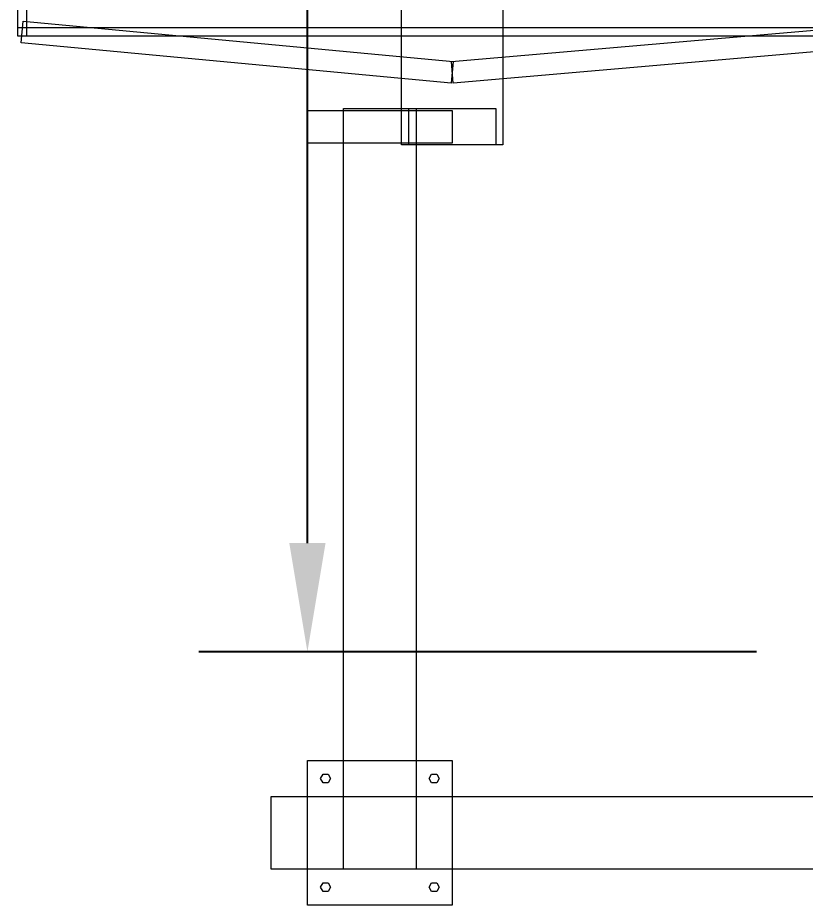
# Model space of a CAD drawing. Header units: millimetres. Extents: x -2500 to 58855, y -53268 to 6837.
# Drawn here: x 36617 to 37705, y -19750 to -18525 of the extents above; entities that cross this region are included whole.
import ezdxf

# ---------------------------------------------------------------- set-up
doc = ezdxf.new("R2010")
doc.units = ezdxf.units.MM
doc.layers.add('COTAS_O', color=1, linetype='Continuous', lineweight=0)
doc.layers.add('superior_secador', color=7, linetype='Continuous', lineweight=0)
doc.dimstyles.new('R19_100', dxfattribs={"dimtxt": 250, "dimasz": 150, "dimexe": 150, "dimexo": 80, "dimgap": 100, "dimtad": 1, "dimtih": 1, "dimtoh": 1, "dimdsep": 46, "dimcen": 0.09, "dimadec": 0, "dimazin": 0, "dimtfac": 1, "dimtdec": 4, "dimtofl": 0, "dimtmove": 0, "dimatfit": 3, "dimfxl": 1, "dimtolj": 1, "dimtzin": 0, "dimarcsym": 0})

# ---------------------------------------------------------------- blocks, each defined once
blk = doc.blocks.new('*D36')
at = {"layer": 'COTAS_O', "color": 0, "lineweight": -2, "transparency": 16777216}
for p, q in [((37637.1, -16600), (36867.1, -16600)), ((37017.1, -19250), (37017.1, -16750)), ((37637.1, -19400), (36867.1, -19400))]:
    blk.add_line(p, q, dxfattribs=at)
at = {"layer": 'COTAS_O', "color": 0, "transparency": 16777216}
for points in [[(36992.1, -16750), (37042.1, -16750), (37017.1, -16600)], [(36992.1, -19250), (37042.1, -19250), (37017.1, -19400)]]:
    blk.add_solid(points, dxfattribs=at)
at = {"layer": 'Defpoints', "color": 0, "transparency": 16777216}
for p in [(37017.1, -16600), (37717.1, -16600), (37717.1, -19400)]:
    blk.add_point(p, dxfattribs=at)

msp = doc.modelspace()

# ---------------------------------------------------------------- linework, layer by layer
at = {"layer": 'superior_secador'}
for p, q in [((36617.116, -18550), (36617.116, -16738)), ((36629.116, -16738), (36629.116, -18550)), ((37147.116, -18700), (37147.116, -18090)), ((37287.116, -18090), (37287.116, -18700)), ((36621.708, -18558.934), (36624.524, -18529.066)), ((36624.524, -18529.066), (37218.524, -18585.066)), ((37215.816, -18585.056), (37859.816, -18529.056)), ((36617.116, -18550), (36617.116, -18538)), ((36617.116, -18538), (37867.116, -18538)), ((36617.116, -18538), (36629.116, -18538)), ((36629.116, -18538), (36629.116, -18550)), ((37867.116, -18550), (36617.116, -18550)), ((36629.116, -18550), (36617.116, -18550)), ((37215.708, -18614.934), (36621.708, -18558.934)), ((37862.415, -18558.944), (37218.415, -18614.944)), ((37218.524, -18585.066), (37215.708, -18614.934)), ((37218.415, -18614.944), (37215.816, -18585.056)), ((37067.116, -19700), (37067.116, -18650)), ((37067.116, -18650), (37167.116, -18650)), ((37157.116, -18700), (37157.116, -18650)), ((37157.116, -18650), (37277.116, -18650)), ((37167.116, -18650), (37167.116, -19700)), ((37277.116, -18650), (37277.116, -18700)), ((37017.116, -18697.5), (37017.116, -18652.5)), ((37017.116, -18652.5), (37217.116, -18652.5)), ((37217.116, -18652.5), (37217.116, -18697.5)), ((37217.116, -18697.5), (37017.116, -18697.5)), ((37287.116, -18700), (37147.116, -18700)), ((37277.116, -18700), (37157.116, -18700)), ((37017.116, -19750), (37017.116, -19550)), ((37017.116, -19550), (37217.116, -19550)), ((37217.116, -19550), (37217.116, -19750)), ((37035.116, -19575), (37038.616, -19568.938)), ((37038.616, -19568.938), (37045.616, -19568.938)), ((37045.616, -19568.938), (37049.116, -19575)), ((37185.116, -19575), (37188.616, -19568.938)), ((37188.616, -19568.938), (37195.616, -19568.938)), ((37195.616, -19568.938), (37199.116, -19575)), ((37038.616, -19581.062), (37035.116, -19575)), ((37045.616, -19581.062), (37038.616, -19581.062)), ((37049.116, -19575), (37045.616, -19581.062)), ((37188.616, -19581.062), (37185.116, -19575)), ((37195.616, -19581.062), (37188.616, -19581.062)), ((37199.116, -19575), (37195.616, -19581.062)), ((36967.116, -19700), (36967.116, -19600)), ((36967.116, -19600), (40817.116, -19600)), ((37067.116, -19700), (37067.116, -19600)), ((37067.116, -19600), (37167.116, -19600)), ((37167.116, -19600), (37167.116, -19700)), ((40817.116, -19700), (36967.116, -19700)), ((37167.116, -19700), (37067.116, -19700)), ((37035.116, -19725), (37038.616, -19718.938)), ((37038.616, -19731.062), (37035.116, -19725)), ((37038.616, -19718.938), (37045.616, -19718.938)), ((37045.616, -19718.938), (37049.116, -19725)), ((37049.116, -19725), (37045.616, -19731.062)), ((37185.116, -19725), (37188.616, -19718.938)), ((37188.616, -19731.062), (37185.116, -19725)), ((37188.616, -19718.938), (37195.616, -19718.938)), ((37195.616, -19718.938), (37199.116, -19725)), ((37199.116, -19725), (37195.616, -19731.062)), ((37045.616, -19731.062), (37038.616, -19731.062)), ((37195.616, -19731.062), (37188.616, -19731.062)), ((37217.116, -19750), (37017.116, -19750))]:
    msp.add_line(p, q, dxfattribs=at)

# ---------------------------------------------------------------- dimensions: what is measured, and where the dimension line sits
at = {"layer": 'COTAS_O'}
dim = msp.add_aligned_dim(p1=(37717.116, -19400), p2=(37717.116, -16600), distance=700, text='<> O', dimstyle='R19_100', dxfattribs=at)
dim.commit()
dim.dimension.update_dxf_attribs({"geometry": '*D36', "text_midpoint": (37017.116, -18000)})

doc.saveas('drawing.dxf')
